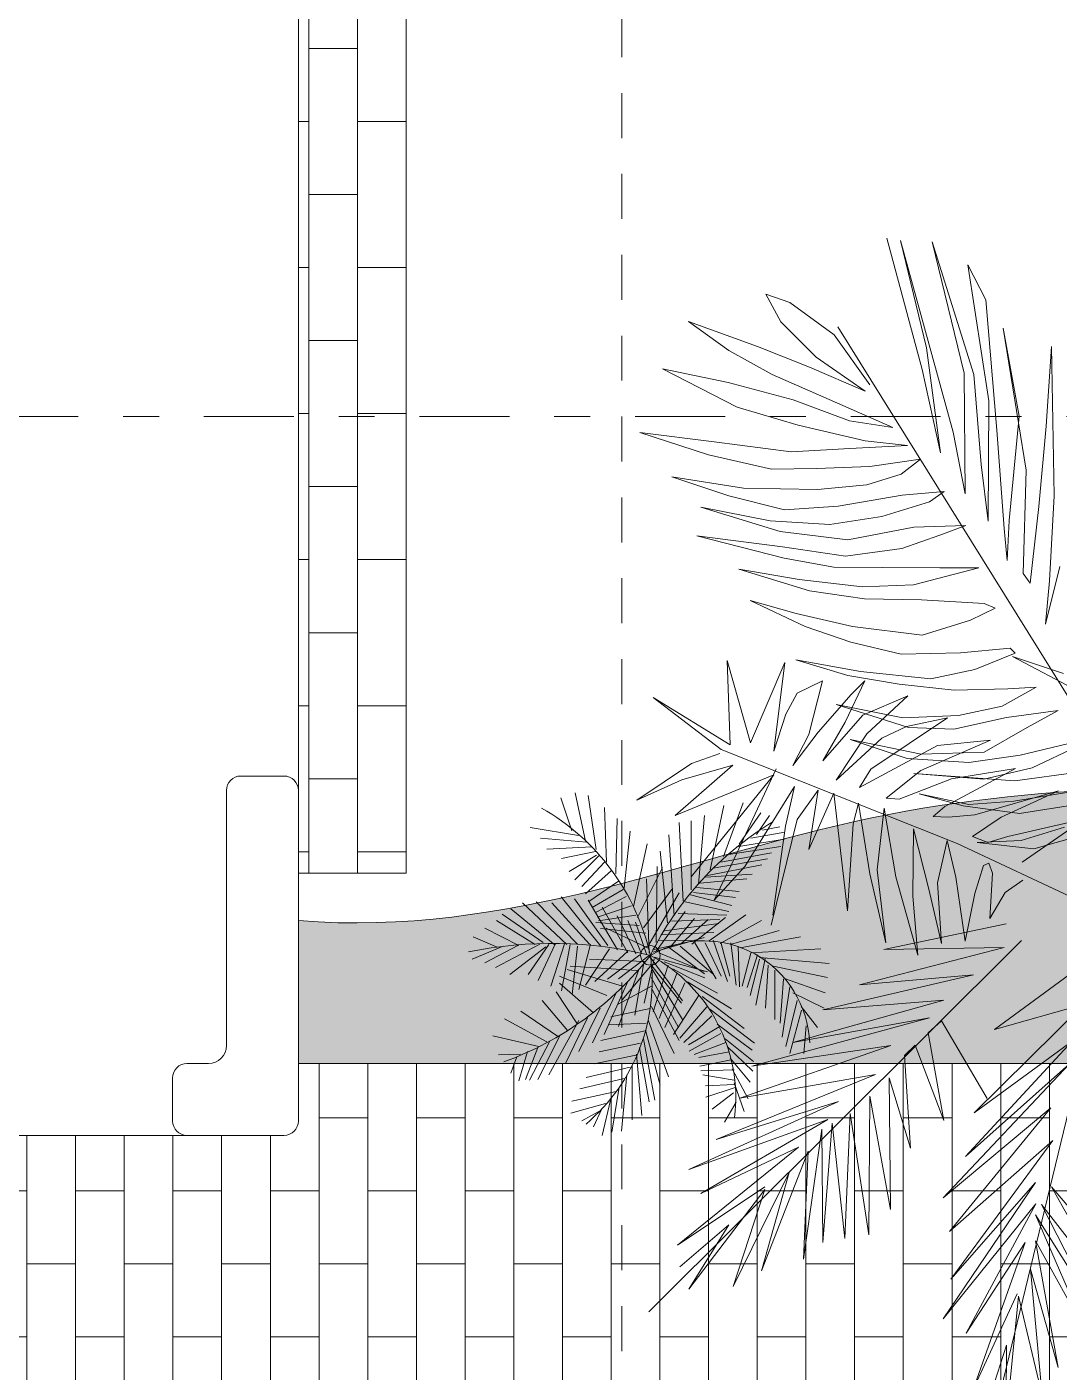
# Model space of a CAD drawing. Header units: metres. Extents: x 8 to 2416, y -346 to 476.
# Drawn here: x 33.796 to 36.668, y 40.295 to 44.038 of the extents above; entities that cross this region are included whole.
import ezdxf

# ---------------------------------------------------------------- set-up
doc = ezdxf.new("R2010")
doc.units = ezdxf.units.M
for name, pattern in [('0', [0]), ('CONTINU', [0]), ('DASHDOT', [1, 0.5, -0.25, 0, -0.25]), ('HIDDEN2', [0.1875, 0.125, -0.0625])]:
    doc.linetypes.add(name, pattern=pattern)
doc.layers.get('0').update_dxf_attribs({"color": 250, "linetype": '0', "lineweight": 20})
for name, color, linetype, lineweight in [('A-SECT-IDEN', 251, 'CONTINU', 9), ('A-WALL', 250, 'Continuous', 20), ('ARBOLES', 86, 'Continuous', 0), ('baños', 140, 'Continuous', 0), ('piso', 253, 'Continuous', 0)]:
    doc.layers.add(name, color=color, linetype=linetype, lineweight=lineweight)
doc.layers.add('grama', color=7, linetype='Continuous', lineweight=0, true_color=0x698c45)
doc.layers.add('Techos 1', color=7, linetype='HIDDEN2', lineweight=9, true_color=0x42391a)
doc.layers.add('hatch piso', color=253, linetype='Continuous', lineweight=0, transparency=0.7)

# ---------------------------------------------------------------- blocks, each defined once
blk = doc.blocks.new('PL BASE 1N NASAS 09')
at = {"layer": 'A-WALL', "transparency": 33554684}
blk.add_line((-115.8711, -46.2498), (-115.9911, -46.2498), dxfattribs=at)
at = {"layer": 'A-WALL'}
for p, q in [((-116.0311, -46.2898), (-116.0311, -46.9998)), ((-115.8311, -46.2898), (-115.8311, -47.2098)), ((-116.0811, -47.0498), (-116.1411, -47.0498)), ((-116.1111, -47.0498), (-116.1011, -47.0498)), ((-116.1811, -47.0898), (-116.1811, -47.2098)), ((-116.1411, -47.2498), (-115.8711, -47.2498))]:
    blk.add_line(p, q, dxfattribs=at)
at = {"layer": 'A-WALL', "transparency": 33554684}
blk.add_arc((-115.9911, -46.2898), 0.04, 90, 180, dxfattribs=at)
at = {"layer": 'A-WALL'}
for centre, radius, start, end in [((-115.8711, -46.2898), 0.04, 360, 90), ((-116.0811, -46.9998), 0.05, 270, 360), ((-116.1411, -47.0898), 0.04, 90, 180), ((-116.1411, -47.2098), 0.04, 180, 270), ((-115.8711, -47.2098), 0.04, 270, 360)]:
    blk.add_arc(centre, radius, start, end, dxfattribs=at)
at = {"layer": 'piso'}
for p, q in [((-115.5311, -46.5205), (-115.5311, -43.8192)), ((-115.8311, -44.0098), (-115.8311, -46.3198)), ((-115.8311, -46.5205), (-115.5311, -46.5205)), ((-115.8311, -47.0498), (-112.0425, -47.0498)), ((-117.2711, -47.2498), (-116.1411, -47.2498))]:
    blk.add_line(p, q, dxfattribs=at)
at = {"layer": 'Techos 1'}
blk.add_line((-114.9311, -42.5497), (-114.9311, -47.9497), dxfattribs=at)
blk = doc.blocks.new('PL MUEBLES 1N NASAS 09')
at = {"layer": 'hatch piso'}
h = blk.add_hatch(dxfattribs=at)
h.set_pattern_fill('AR-BRSTD', color=256, scale=0.002, angle=-90)
h.set_pattern_definition([(270, (-8.74588, 232.01007), (0.1354836, -2e-17), []), (0, (-8.74588, 232.01007), (0.1354836, 0.2032), [0.1354836, -0.1354836])])
edge = h.paths.add_edge_path()
edge.add_line((62.3305, 47.1481), (63.2305, 47.1481))
edge.add_line((63.2305, 47.1481), (63.2305, 48.4481))
edge.add_line((63.2305, 48.4481), (56.5331, 48.4481))
edge.add_line((56.5331, 48.4481), (56.5331, 48.2731))
edge.add_line((56.5331, 48.2731), (56.3831, 48.2731))
edge.add_line((56.3831, 48.2731), (56.3831, 48.4536))
edge.add_line((56.3831, 48.4536), (54.5879, 48.4536))
edge.add_line((54.5879, 48.4536), (54.5879, 46.9481))
edge.add_line((54.5879, 46.9481), (55.8257, 46.9481))
edge.add_arc((55.8755, 46.9973), 0.07, 180, 224.6727, ccw=False)
edge.add_line((55.8055, 46.9973), (55.8055, 47.1073))
edge.add_arc((55.8755, 47.1073), 0.07, 90, 180, ccw=False)
edge.add_line((55.8755, 47.1773), (55.9855, 47.1773))
edge.add_arc((55.9855, 47.1073), 0.07, 0, 90, ccw=False)
edge.add_line((56.0555, 47.1073), (56.0555, 46.9973))
edge.add_arc((55.9855, 46.9973), 0.07, -44.6727, 0, ccw=False)
edge.add_line((56.0353, 46.9481), (59.0257, 46.9481))
edge.add_arc((59.0755, 46.9973), 0.07, 180, 224.6728, ccw=False)
edge.add_line((59.0055, 46.9973), (59.0055, 47.1073))
edge.add_arc((59.0755, 47.1073), 0.07, 90, 180, ccw=False)
edge.add_line((59.0755, 47.1773), (59.1855, 47.1773))
edge.add_arc((59.1855, 47.1073), 0.07, 0, 90, ccw=False)
edge.add_line((59.2555, 47.1073), (59.2555, 46.9973))
edge.add_arc((59.1855, 46.9973), 0.07, -90, 0, ccw=False)
edge.add_line((59.1855, 46.9273), (59.0755, 46.9273))
edge.add_arc((59.0755, 46.9973), 0.07, 229.9948, 270, ccw=False)
edge.add_line((59.0305, 46.9437), (59.0305, 44.972))
edge.add_arc((59.0755, 44.9184), 0.07, 90, 130.0052, ccw=False)
edge.add_line((59.0755, 44.9884), (59.1855, 44.9884))
edge.add_arc((59.1855, 44.9184), 0.07, 0, 90, ccw=False)
edge.add_line((59.2555, 44.9184), (59.2555, 44.8084))
edge.add_arc((59.1855, 44.8084), 0.07, -90, 0, ccw=False)
edge.add_line((59.1855, 44.7384), (59.0755, 44.7384))
edge.add_arc((59.0755, 44.8084), 0.07, 229.9948, 270, ccw=False)
edge.add_line((59.0305, 44.7548), (59.0305, 41.172))
edge.add_arc((59.0755, 41.1184), 0.07, 90, 130.0052, ccw=False)
edge.add_line((59.0755, 41.1884), (59.1855, 41.1884))
edge.add_arc((59.1855, 41.1184), 0.07, 0, 90, ccw=False)
edge.add_line((59.2555, 41.1184), (59.2555, 41.0084))
edge.add_arc((59.1855, 41.0084), 0.07, -90, 0, ccw=False)
edge.add_line((59.1855, 40.9384), (59.0755, 40.9384))
edge.add_arc((59.0755, 41.0084), 0.07, 180, 270, ccw=False)
edge.add_line((59.0055, 41.0084), (59.0055, 41.1184))
edge.add_arc((59.0755, 41.1184), 0.07, 149.8481, 180, ccw=False)
edge.add_line((59.0149, 41.1535), (56.0391, 41.1535))
edge.add_arc((55.9855, 41.1085), 0.07, 0, 40.0052, ccw=False)
edge.add_line((56.0555, 41.1085), (56.0555, 40.9985))
edge.add_arc((55.9855, 40.9985), 0.07, -90, 0, ccw=False)
edge.add_line((55.9855, 40.9285), (55.8755, 40.9285))
edge.add_arc((55.8755, 40.9985), 0.07, 180, 270, ccw=False)
edge.add_line((55.8055, 40.9985), (55.8055, 41.1085))
edge.add_arc((55.8755, 41.1085), 0.07, 139.9948, 180, ccw=False)
edge.add_line((55.8219, 41.1535), (50.4363, 41.1535))
edge.add_arc((50.3827, 41.1085), 0.07, 0, 40.0052, ccw=False)
edge.add_line((50.4527, 41.1085), (50.4527, 40.9985))
edge.add_arc((50.3827, 40.9985), 0.07, -90, 0, ccw=False)
edge.add_line((50.3827, 40.9285), (50.2727, 40.9285))
edge.add_arc((50.2727, 40.9985), 0.07, 180, 270, ccw=False)
edge.add_line((50.2027, 40.9985), (50.2027, 41.1085))
edge.add_arc((50.2727, 41.1085), 0.07, 139.9948, 180, ccw=False)
edge.add_line((50.2191, 41.1535), (46.4305, 41.1535))
edge.add_line((46.4305, 41.1535), (46.4305, 40.9535))
edge.add_line((46.4305, 40.9535), (44.3305, 40.9535))
edge.add_line((44.3305, 40.9535), (44.3305, 39.3536))
edge.add_line((44.3305, 39.3536), (47.8305, 39.3536))
edge.add_line((47.8305, 39.3536), (47.8305, 38.9536))
edge.add_line((47.8305, 38.9536), (62.3305, 38.9536))
edge.add_line((62.3305, 38.9536), (62.3305, 47.1481))
at = {"layer": 'baños'}
blk.add_blockref('PL BASE 1N NASAS 09', (162.2615, 88.2033), dxfattribs=at)
blk = doc.blocks.new('A2')
at = {"layer": 'ARBOLES', "color": 87, "true_color": 0x4f6a34, "extrusion": (-5.08599e-09, -1.37735e-08, 1)}
for p, q in [((624.1, -0.43, 0), (616.23, 28.83, 0)), ((631.02, -14.39, 0), (619.25, 28.25, 0)), ((619.25, 28.25, 0), (625.08, 4.39, 0)), ((635.59, -1.53, 0), (626.3, 27.98, 0)), ((626.3, 27.98, 0), (633.45, -1.28, 0)), ((638.23, 15.1, 0), (634.28, 22.86, 0)), ((634.28, 22.86, 0), (638.96, -7.43, 0)), ((592.6, 10.21, 0), (589.31, 16.32, 0)), ((589.31, 16.32, 0), (594.61, 14.49, 0)), ((640.7, -13.96, 0), (638.23, 15.1, 0)), ((594.61, 14.49, 0), (604.47, 7.25, 0)), ((581.06, 3.77, 0), (572.04, 10.25, 0)), ((572.04, 10.25, 0), (587.45, 4.72, 0)), ((600.52, 2.31, 0), (592.6, 10.21, 0)), ((605.3, 9.05, 0), (657.5, -74.71, 0)), ((604.47, 7.25, 0), (612.46, -3.87, 0)), ((647.25, -22.86, 0), (642.1, 8.73, 0)), ((642.1, 8.73, 0), (645.64, -10.79, 0)), ((590.68, -1.53, 0), (581.06, 3.77, 0)), ((587.45, 4.72, 0), (598.97, 0.1, 0)), ((625.08, 4.39, 0), (628.16, -19.02, 0)), ((652.87, 4.66, 0), (651.66, -13.06, 0)), ((653.48, -28.57, 0), (652.87, 4.66, 0)), ((598.97, 0.1, 0), (611.36, -5.29, 0)), ((611.36, -5.29, 0), (600.52, 2.31, 0)), ((582.9, -8.83, 0), (566.25, -0.31, 0)), ((566.25, -0.31, 0), (580.9, -3.32, 0)), ((606.41, -8.46, 0), (590.68, -1.53, 0)), ((628.16, -19.02, 0), (624.1, -0.43, 0)), ((633.45, -1.28, 0), (633.69, -28.09, 0)), ((637.25, -21.61, 0), (635.59, -1.53, 0)), ((580.9, -3.32, 0), (595.37, -7.22, 0)), ((596.49, -12.83, 0), (582.9, -8.83, 0)), ((595.37, -7.22, 0), (607.94, -11.83, 0)), ((617.55, -13.34, 0), (606.41, -8.46, 0)), ((638.96, -7.43, 0), (638.77, -34.21, 0)), ((607.94, -11.83, 0), (617.55, -13.34, 0)), ((645.64, -10.79, 0), (643.48, -34.02, 0)), ((576.52, -19.4, 0), (561.2, -14.47, 0)), ((561.2, -14.47, 0), (577.76, -16.52, 0)), ((611.39, -16.33, 0), (596.49, -12.83, 0)), ((633.69, -28.09, 0), (631.02, -14.39, 0)), ((642.35, -35.84, 0), (640.7, -13.96, 0)), ((651.66, -13.06, 0), (650.08, -30.92, 0)), ((577.76, -16.52, 0), (594.92, -18.79, 0)), ((607.97, -18, 0), (620.79, -17.36, 0)), ((620.79, -17.36, 0), (611.39, -16.33, 0)), ((590.56, -22.62, 0), (576.52, -19.4, 0)), ((594.92, -18.79, 0), (607.97, -18, 0)), ((623.72, -20.42, 0), (612.47, -22.05, 0)), ((619.4, -23.71, 0), (623.72, -20.42, 0)), ((600.57, -22.48, 0), (590.56, -22.62, 0)), ((612.47, -22.05, 0), (600.57, -22.48, 0)), ((611.77, -26.14, 0), (619.4, -23.71, 0)), ((638.77, -34.21, 0), (637.25, -21.61, 0)), ((646.58, -45.82, 0), (647.25, -22.86, 0)), ((581.06, -28.55, 0), (568.39, -24.33, 0)), ((568.39, -24.33, 0), (584.34, -26.83, 0)), ((584.34, -26.83, 0), (600.76, -27.15, 0)), ((600.76, -27.15, 0), (611.77, -26.14, 0)), ((593.43, -31.65, 0), (581.06, -28.55, 0)), ((619.6, -28.38, 0), (605.36, -30.84, 0)), ((615.13, -33.12, 0), (625.75, -29.86, 0)), ((628.96, -27.59, 0), (619.6, -28.38, 0)), ((625.75, -29.86, 0), (628.96, -27.59, 0)), ((652.4, -47.45, 0), (653.48, -28.57, 0)), ((592.45, -36.48, 0), (574.8, -31.06, 0)), ((574.8, -31.06, 0), (590.27, -34.1, 0)), ((605.36, -30.84, 0), (593.43, -31.65, 0)), ((650.08, -30.92, 0), (648.13, -47.96, 0)), ((590.27, -34.1, 0), (603.55, -34.91, 0)), ((603.55, -34.91, 0), (615.13, -33.12, 0)), ((622.22, -35.52, 0), (607.56, -38.38, 0)), ((633.83, -35.14, 0), (622.22, -35.52, 0)), ((627.98, -37.29, 0), (633.83, -35.14, 0)), ((643.02, -42.96, 0), (642.35, -35.84, 0)), ((643.48, -34.02, 0), (643.02, -42.96, 0)), ((593.33, -42.4, 0), (573.91, -37.44, 0)), ((573.91, -37.44, 0), (593.01, -39.88, 0)), ((607.56, -38.38, 0), (592.45, -36.48, 0)), ((619.59, -40.28, 0), (627.98, -37.29, 0)), ((593.01, -39.88, 0), (607.04, -41.98, 0)), ((607.04, -41.98, 0), (619.59, -40.28, 0)), ((598.98, -49.69, 0), (583.29, -44.89, 0)), ((583.29, -44.89, 0), (596.7, -47.15, 0)), ((604.42, -44.47, 0), (593.33, -42.4, 0)), ((615.2, -44.5, 0), (604.42, -44.47, 0)), ((628.03, -44.58, 0), (615.2, -44.5, 0)), ((622.13, -48.35, 0), (636.69, -44.61, 0)), ((636.69, -44.61, 0), (628.03, -44.58, 0)), ((654.71, -44.29, 0), (651.56, -57.09, 0)), ((596.7, -47.15, 0), (610.77, -48.82, 0)), ((648.13, -47.96, 0), (646.58, -45.82, 0)), ((651.56, -57.09, 0), (652.4, -47.45, 0)), ((611.27, -51.52, 0), (598.98, -49.69, 0)), ((610.77, -48.82, 0), (622.13, -48.35, 0)), ((598.07, -57.61, 0), (585.81, -51.87, 0)), ((585.81, -51.87, 0), (596.07, -54.74, 0)), ((623.94, -51.71, 0), (611.27, -51.52, 0)), ((637.91, -52.5, 0), (623.94, -51.71, 0)), ((634.83, -56.21, 0), (640.32, -53.53, 0)), ((640.32, -53.53, 0), (637.91, -52.5, 0)), ((596.07, -54.74, 0), (608.56, -57.65, 0)), ((624.05, -59.58, 0), (634.83, -56.21, 0)), ((608.2, -61.15, 0), (598.07, -57.61, 0)), ((608.56, -57.65, 0), (624.05, -59.58, 0)), ((619.38, -63.81, 0), (608.2, -61.15, 0)), ((643.65, -62.49, 0), (632.64, -63.5, 0)), ((644.75, -63.59, 0), (643.65, -62.49, 0)), ((581.31, -83.95, 0), (580.69, -65.22, 0)), ((580.69, -65.22, 0), (585.87, -83.56, 0)), ((585.87, -83.56, 0), (593.52, -65.64, 0)), ((593.52, -65.64, 0), (591.09, -85.4, 0)), ((607.52, -68.57, 0), (595.98, -65.06, 0)), ((595.98, -65.06, 0), (610.37, -67.69, 0)), ((632.64, -63.5, 0), (619.38, -63.81, 0)), ((635.84, -67.22, 0), (644.75, -63.59, 0)), ((659.1, -72.18, 0), (644.22, -64.35, 0)), ((644.22, -64.35, 0), (655.56, -68.14, 0)), ((618.93, -70.51, 0), (607.52, -68.57, 0)), ((610.37, -67.69, 0), (626, -69.26, 0)), ((626, -69.26, 0), (635.84, -67.22, 0)), ((596.26, -72.49, 0), (601.88, -69.74, 0)), ((601.88, -69.74, 0), (598.85, -81.65, 0)), ((611.3, -69.77, 0), (606.97, -78.92, 0)), ((608.3, -72.79, 0), (611.3, -69.77, 0)), ((631.2, -71.78, 0), (618.93, -70.51, 0)), ((643.16, -71.54, 0), (631.2, -71.78, 0)), ((641.87, -75.37, 0), (649.47, -71.12, 0)), ((649.47, -71.12, 0), (643.16, -71.54, 0)), ((579.32, -84.99, 0), (564.18, -73.43, 0)), ((564.18, -73.43, 0), (581.31, -83.95, 0)), ((593.74, -77.19, 0), (596.26, -72.49, 0)), ((600.94, -81.14, 0), (608.3, -72.79, 0)), ((610.9, -77.36, 0), (620.86, -73.09, 0)), ((620.86, -73.09, 0), (611.78, -81.55, 0)), ((591.09, -85.4, 0), (593.74, -77.19, 0)), ((601.97, -87.53, 0), (610.9, -77.36, 0)), ((621.07, -80.11, 0), (604.93, -75.02, 0)), ((604.93, -75.02, 0), (619.77, -77.94, 0)), ((619.77, -77.94, 0), (632.14, -77.45, 0)), ((632.14, -77.45, 0), (641.87, -75.37, 0)), ((654.38, -76.33, 0), (642.89, -77.87, 0)), ((647.46, -80.15, 0), (654.38, -76.33, 0)), ((606.97, -78.92, 0), (601.97, -87.53, 0)), ((629.74, -77.94, 0), (612.69, -89.4, 0)), ((615.07, -82.49, 0), (620.57, -79.89, 0)), ((620.57, -79.89, 0), (629.74, -77.94, 0)), ((631.1, -80.53, 0), (621.07, -80.11, 0)), ((642.89, -77.87, 0), (631.1, -80.53, 0)), ((637.86, -85.6, 0), (647.46, -80.15, 0)), ((595.27, -88.56, 0), (600.94, -81.14, 0)), ((598.85, -81.65, 0), (595.27, -88.56, 0)), ((611.78, -81.55, 0), (604.94, -91.88, 0)), ((604.94, -91.88, 0), (615.07, -82.49, 0)), ((620.71, -87, 0), (608.03, -82.79, 0)), ((608.03, -82.79, 0), (623.85, -86.07, 0)), ((639.29, -82.95, 0), (623.79, -89.7, 0)), ((627.47, -84.1, 0), (639.29, -82.95, 0)), ((656.76, -83.66, 0), (645.87, -86.27, 0)), ((579.06, -85.89, 0), (572.77, -88.11, 0)), ((631.89, -105.95, 0), (579.32, -84.99, 0)), ((610.17, -93.47, 0), (627.47, -84.1, 0)), ((623.85, -86.07, 0), (637.86, -85.6, 0)), ((645.87, -86.27, 0), (634.45, -87.95, 0)), ((648.57, -89.08, 0), (658.62, -84.36, 0)), ((572.77, -88.11, 0), (560.59, -96.29, 0)), ((581.93, -88.51, 0), (569.07, -99.72, 0)), ((570.55, -91.77, 0), (581.93, -88.51, 0)), ((591.61, -89.33, 0), (581.74, -110.5, 0)), ((612.69, -89.4, 0), (610.17, -93.47, 0)), ((623.79, -89.7, 0), (616.07, -95.84, 0)), ((634.45, -87.95, 0), (620.71, -87, 0)), ((644.88, -89.25, 0), (629.15, -97.72, 0)), ((630.63, -91.55, 0), (644.88, -89.25, 0)), ((637.82, -91.62, 0), (648.57, -89.08, 0)), ((560.59, -96.29, 0), (570.55, -91.77, 0)), ((569.07, -99.72, 0), (591.08, -90.64, 0)), ((591.08, -90.64, 0), (572.68, -113.34, 0)), ((618.95, -96.11, 0), (630.63, -91.55, 0)), ((644.68, -91.97, 0), (622.23, -90.38, 0)), ((622.23, -90.38, 0), (637.82, -91.62, 0)), ((658.87, -90.05, 0), (644.68, -91.97, 0)), ((584.62, -111.03, 0), (595.67, -93.27, 0)), ((595.67, -93.27, 0), (593.66, -102.05, 0)), ((596.28, -100.6, 0), (600.9, -94.07, 0)), ((600.9, -94.07, 0), (598.87, -107.3, 0)), ((598.87, -107.3, 0), (604.41, -94.76, 0)), ((604.41, -94.76, 0), (607.46, -120.94, 0)), ((633.21, -97.59, 0), (623.45, -94.87, 0)), ((623.45, -94.87, 0), (634.47, -97.23, 0)), ((635.83, -99.57, 0), (654.43, -94.25, 0)), ((654.43, -94.25, 0), (641.7, -100.11, 0)), ((644.52, -96.54, 0), (657.21, -94.45, 0)), ((608.72, -101.58, 0), (609.9, -96.98, 0)), ((609.9, -96.98, 0), (612.46, -112.69, 0)), ((614.04, -111.8, 0), (615.65, -98.05, 0)), ((615.65, -98.05, 0), (618.22, -113.38, 0)), ((616.07, -95.84, 0), (618.95, -96.11, 0)), ((629.15, -97.72, 0), (626.52, -99.91, 0)), ((645.74, -99.24, 0), (633.21, -97.59, 0)), ((634.47, -97.23, 0), (644.52, -96.54, 0)), ((659.41, -97.08, 0), (645.74, -99.24, 0)), ((590.44, -124.13, 0), (596.28, -100.6, 0)), ((607.46, -120.94, 0), (608.72, -101.58, 0)), ((626.52, -99.91, 0), (629.93, -100.08, 0)), ((629.93, -100.08, 0), (635.83, -99.57, 0)), ((641.7, -100.11, 0), (635.29, -104.39, 0)), ((643.14, -104.42, 0), (660.28, -100.44, 0)), ((660.28, -100.44, 0), (646.38, -110.07, 0)), ((593.66, -102.05, 0), (590.86, -121.93, 0)), ((622.02, -117.69, 0), (622.18, -102.67, 0)), ((622.18, -102.67, 0), (625.54, -116.14, 0)), ((635.29, -104.39, 0), (638.69, -105.71, 0)), ((638.69, -105.71, 0), (643.14, -104.42, 0)), ((646.11, -105.25, 0), (655.77, -102.3, 0)), ((658.92, -104.33, 0), (648.91, -107.15, 0)), ((627.52, -114.72, 0), (629.65, -105.31, 0)), ((629.65, -105.31, 0), (631.6, -113.43, 0)), ((659.41, -118.89, 0), (631.89, -105.95, 0)), ((636.29, -105.75, 0), (646.11, -105.25, 0)), ((648.91, -107.15, 0), (636.29, -105.75, 0)), ((581.74, -110.5, 0), (577.79, -118.59, 0)), ((637.74, -110.83, 0), (638.94, -110.31, 0)), ((638.94, -110.31, 0), (639.72, -112.52, 0)), ((577.79, -118.59, 0), (584.62, -111.03, 0)), ((612.46, -112.69, 0), (615.96, -128.03, 0)), ((615.96, -128.03, 0), (614.04, -111.8, 0)), ((618.22, -113.38, 0), (623.13, -130.78, 0)), ((631.6, -113.43, 0), (633.65, -127.68, 0)), ((635.78, -117.1, 0), (637.74, -110.83, 0)), ((639.72, -112.52, 0), (639.16, -122.61, 0)), ((625.54, -116.14, 0), (628.37, -128.18, 0)), ((628.37, -128.18, 0), (627.52, -114.72, 0)), ((642.58, -116.87, 0), (646.51, -114.11, 0)), ((623.13, -130.78, 0), (622.02, -117.69, 0)), ((633.65, -127.68, 0), (635.78, -117.1, 0)), ((639.16, -122.61, 0), (642.58, -116.87, 0)), ((615.53, -129.51, 0), (642.79, -123.81, 0)), ((563.23, -210.17, 0), (646.2, -127.56, 0)), ((610.17, -137.43, 0), (642.34, -129.12, 0)), ((642.34, -129.12, 0), (615.53, -129.51, 0)), ((637.74, -243.42, 0), (665.32, -129.63, 0)), ((640.19, -147.32, 0), (659.1, -133.47, 0)), ((601.97, -142.98, 0), (635.49, -135.15, 0)), ((635.49, -135.15, 0), (610.17, -137.43, 0)), ((595.27, -150.26, 0), (628.91, -140.79, 0)), ((628.91, -140.79, 0), (601.97, -142.98, 0)), ((635.67, -165.89, 0), (660.16, -141.7, 0)), ((660.16, -141.7, 0), (640.19, -147.32, 0)), ((586.17, -155.5, 0), (625.75, -144.76, 0)), ((625.75, -144.76, 0), (595.27, -150.26, 0)), ((625.45, -148.09, 0), (628.39, -145.4, 0)), ((628.39, -145.4, 0), (638.55, -162.7, 0)), ((628.89, -167.63, 0), (625.45, -148.09, 0)), ((583.48, -162.6, 0), (617.11, -150.94, 0)), ((617.11, -150.94, 0), (586.17, -155.5, 0)), ((620.18, -153.11, 0), (622.56, -150.81, 0)), ((622.56, -150.81, 0), (628.89, -167.63, 0)), ((633.75, -175.6, 0), (657.5, -149.95, 0)), ((657.5, -149.95, 0), (635.67, -165.89, 0)), ((621.52, -173.78, 0), (620.18, -153.11, 0)), ((628.73, -184.82, 0), (656.87, -154.98, 0)), ((656.87, -154.98, 0), (633.75, -175.6, 0)), ((578.2, -171.81, 0), (613.66, -157.4, 0)), ((613.66, -157.4, 0), (583.48, -162.6, 0)), ((617.04, -187.42, 0), (616.76, -158.07, 0)), ((616.76, -158.07, 0), (621.52, -173.78, 0)), ((572.12, -178.5, 0), (605.49, -163.35, 0)), ((605.49, -163.35, 0), (578.2, -171.81, 0)), ((612.19, -193.06, 0), (612.46, -162.16, 0)), ((612.46, -162.16, 0), (617.04, -187.42, 0)), ((603.08, -167.41, 0), (572.12, -178.5, 0)), ((574.82, -183.87, 0), (603.08, -167.41, 0)), ((606.9, -193.86, 0), (608.05, -166.02, 0)), ((608.05, -166.02, 0), (612.19, -193.06, 0)), ((652.73, -164.76, 0), (628.73, -184.82, 0)), ((630.15, -192.28, 0), (652.73, -164.76, 0)), ((597.66, -198.46, 0), (601.76, -169.5, 0)), ((601.76, -169.5, 0), (601.98, -194.77, 0)), ((601.98, -194.77, 0), (604.05, -168.23, 0)), ((604.05, -168.23, 0), (606.9, -193.86, 0)), ((569.6, -195.38, 0), (596.58, -173.56, 0)), ((596.58, -173.56, 0), (574.82, -183.87, 0)), ((653.17, -172.08, 0), (630.15, -192.28, 0)), ((630.45, -202.89, 0), (653.17, -172.08, 0)), ((588.29, -201.05, 0), (598.74, -174.43, 0)), ((598.74, -174.43, 0), (597.66, -198.46, 0)), ((582, -204.52, 0), (594.51, -179.19, 0)), ((594.51, -179.19, 0), (588.29, -201.05, 0)), ((589.08, -182.38, 0), (569.6, -195.38, 0)), ((628.77, -211.77, 0), (649.31, -181.42, 0)), ((649.31, -181.42, 0), (630.45, -202.89, 0)), ((666.45, -206.7, 0), (652.89, -182.36, 0)), ((652.89, -182.36, 0), (670.55, -203.25, 0)), ((572.15, -205.18, 0), (589.07, -182.97, 0)), ((589.07, -182.97, 0), (582, -204.52, 0)), ((649.38, -186.14, 0), (628.77, -211.77, 0)), ((633.88, -214.94, 0), (649.38, -186.14, 0)), ((660.98, -215.44, 0), (649.34, -188.61, 0)), ((649.34, -188.61, 0), (662.73, -210.04, 0)), ((662.73, -210.04, 0), (650.63, -186.33, 0)), ((650.63, -186.33, 0), (666.45, -206.7, 0)), ((570.16, -200.17, 0), (581.08, -190.86, 0)), ((581.08, -190.86, 0), (572.15, -205.18, 0)), ((654.34, -222.55, 0), (649.34, -194.4, 0)), ((649.34, -194.4, 0), (660.98, -215.44, 0)), ((647.04, -194.78, 0), (633.88, -214.94, 0)), ((635.44, -227.48, 0), (647.04, -194.78, 0)), ((650.79, -228.8, 0), (648.23, -200.66, 0)), ((648.23, -200.66, 0), (654.34, -222.55, 0)), ((645.26, -206.22, 0), (635.44, -227.48, 0)), ((642.74, -234.51, 0), (645.56, -206.73, 0)), ((645.56, -206.73, 0), (650.79, -228.8, 0)), ((638.42, -231.27, 0), (642.87, -217.63, 0)), ((642.87, -217.63, 0), (642.74, -234.51, 0))]:
    blk.add_line(p, q, dxfattribs=at)
blk = doc.blocks.new('arbol4')
at = {"layer": 'ARBOLES', "color": 252, "true_color": 0x8da178}
for p, q in [((1294.1057, 72.2892), (1294.0831, 72.3873)), ((1294.0817, 72.3133), (1294.059, 72.3631)), ((1294.1298, 72.253), (1294.11, 72.3782)), ((1294.151, 72.2182), (1294.1369, 72.3752)), ((1294.4554, 72.2949), (1294.4229, 72.3504)), ((1294.0916, 72.2982), (1293.9954, 72.3254)), ((1294.0803, 72.3164), (1294.0265, 72.3465)), ((1294.1666, 72.1926), (1294.1666, 72.3435)), ((1294.1779, 72.1609), (1294.1935, 72.3314)), ((1294.4481, 72.269), (1294.389, 72.3136)), ((1294.4499, 72.2407), (1294.4774, 72.3207)), ((1294.1213, 72.265), (1293.9982, 72.2922)), ((1294.1864, 72.1428), (1294.2133, 72.2937)), ((1294.1977, 72.1186), (1294.2288, 72.2892)), ((1294.4526, 72.254), (1294.3716, 72.2805)), ((1294.4446, 72.2018), (1294.4886, 72.2856)), ((1294.1439, 72.2288), (1294.0208, 72.2575)), ((1294.2034, 72.0945), (1294.2444, 72.2469)), ((1294.4511, 72.2457), (1294.3698, 72.2491)), ((1294.4389, 72.1719), (1294.4946, 72.2391)), ((1293.8454, 72.1684), (1293.8284, 72.2137)), ((1293.8751, 72.1533), (1293.851, 72.2348)), ((1293.9034, 72.1428), (1293.8694, 72.2318)), ((1293.9373, 72.1246), (1293.8807, 72.2333)), ((1293.9671, 72.1065), (1293.9034, 72.2318)), ((1294.018, 72.0673), (1293.9345, 72.2182)), ((1294.1609, 72.1971), (1294.0378, 72.2258)), ((1294.2104, 72.0658), (1294.267, 72.2243)), ((1294.4502, 72.2041), (1294.3575, 72.2074)), ((1294.4498, 72.233), (1294.3626, 72.2187)), ((1294.4309, 72.1396), (1294.5022, 72.2085)), ((1294.0421, 72.0597), (1293.9812, 72.185)), ((1294.1765, 72.1639), (1294.0604, 72.188)), ((1294.4364, 72.1541), (1294.3517, 72.1699)), ((1294.442, 72.1763), (1294.3548, 72.1941)), ((1294.4248, 72.1187), (1294.5035, 72.1815)), ((1293.9062, 72.1397), (1293.7788, 72.1096)), ((1293.8553, 72.1609), (1293.7944, 72.1624)), ((1293.9288, 72.1262), (1293.8114, 72.0628)), ((1294.0774, 72.0326), (1294.018, 72.1533)), ((1294.1213, 71.9903), (1294.0562, 72.1292)), ((1294.1892, 72.1307), (1294.0746, 72.1548)), ((1294.2203, 72.028), (1294.2826, 72.1594)), ((1294.3875, 72.0545), (1294.3099, 72.1283)), ((1294.4098, 72.0836), (1294.3234, 72.1353)), ((1294.4132, 72.1033), (1294.3245, 72.1526)), ((1294.4271, 72.1289), (1294.3388, 72.1615)), ((1294.3822, 72.0356), (1294.5063, 72.1307)), ((1294.4025, 72.0775), (1294.5002, 72.1496)), ((1294.6251, 72.0114), (1294.5939, 72.1397)), ((1294.6378, 72.0386), (1294.6052, 72.1594)), ((1294.6505, 72.0824), (1294.6435, 72.1594)), ((1293.9586, 72.1111), (1293.8567, 72.0416)), ((1293.9869, 72.096), (1293.9161, 72.0114)), ((1294.202, 72.096), (1294.0788, 72.1231)), ((1294.1538, 71.9586), (1294.0887, 72.1065)), ((1294.2218, 71.9812), (1294.2968, 72.1231)), ((1294.3527, 71.996), (1294.2816, 72.106)), ((1294.3735, 72.0289), (1294.2987, 72.116)), ((1294.3606, 72.0007), (1294.4774, 72.0898)), ((1294.6052, 71.9737), (1294.584, 72.1141)), ((1294.0137, 72.0779), (1293.9543, 71.9873)), ((1294.2048, 72.0748), (1294.1001, 72.0794)), ((1294.2161, 72.0341), (1294.1071, 72.0567)), ((1294.185, 71.9254), (1294.1284, 72.0839)), ((1294.1991, 71.9073), (1294.1737, 72.0522)), ((1294.2189, 71.948), (1294.2953, 72.0869)), ((1294.2189, 71.9194), (1294.3067, 72.0643)), ((1294.2905, 71.9368), (1294.2409, 72.0618)), ((1294.3125, 71.9627), (1294.2568, 72.0867)), ((1294.5628, 71.9269), (1294.5628, 72.0643)), ((1294.5869, 71.9526), (1294.5784, 72.0748)), ((1294.6364, 72.028), (1294.6817, 72.0869)), ((1294.059, 72.0462), (1293.9642, 71.9631)), ((1294.2203, 71.9722), (1294.127, 72.022)), ((1294.2274, 71.8957), (1294.1998, 72.019)), ((1294.2175, 71.9103), (1294.3038, 72.019)), ((1294.266, 71.913), (1294.2243, 72.0428)), ((1294.3202, 71.9597), (1294.443, 72.0345)), ((1294.5359, 71.8952), (1294.5104, 72.025)), ((1294.5444, 71.9133), (1294.5373, 72.0326)), ((1294.6137, 71.9903), (1294.7001, 72.0326)), ((1294.0958, 71.9979), (1293.9642, 71.9435)), ((1293.9939, 71.856), (1293.9699, 71.9843)), ((1294.0137, 71.8605), (1293.9996, 71.9948)), ((1294.0505, 71.8545), (1294.018, 71.9812)), ((1294.2175, 71.9163), (1294.1383, 72.0099)), ((1294.2161, 71.8907), (1294.3067, 72.0129)), ((1294.2797, 71.9233), (1294.4037, 71.9909)), ((1294.5203, 71.8967), (1294.4949, 71.9979)), ((1294.5869, 71.9496), (1294.7029, 71.9903)), ((1293.926, 71.862), (1293.8255, 71.939)), ((1293.9345, 71.856), (1293.8765, 71.939)), ((1293.9515, 71.8545), (1293.9048, 71.9556)), ((1293.9784, 71.8514), (1293.9402, 71.9722)), ((1294.1397, 71.9722), (1293.9854, 71.9254)), ((1294.1029, 71.868), (1294.0364, 71.9692)), ((1294.1538, 71.8741), (1294.0619, 71.9586)), ((1294.1878, 71.8846), (1294.0972, 71.9526)), ((1294.2133, 71.8862), (1294.1284, 71.9511)), ((1294.255, 71.904), (1294.3687, 71.949)), ((1294.3406, 71.8514), (1294.4001, 71.9511)), ((1294.3689, 71.8514), (1294.4142, 71.9435)), ((1294.3916, 71.8439), (1294.4312, 71.9586)), ((1294.4142, 71.8529), (1294.4383, 71.9435)), ((1294.4411, 71.8514), (1294.4553, 71.9692)), ((1294.4609, 71.8605), (1294.4652, 71.9737)), ((1294.4963, 71.8801), (1294.4722, 71.9722)), ((1294.5147, 71.8846), (1294.4864, 71.9752)), ((1294.5586, 71.9163), (1294.71, 71.948)), ((1293.8496, 71.8575), (1293.7562, 71.9073)), ((1293.909, 71.8545), (1293.7859, 71.9194)), ((1294.1793, 71.9284), (1293.9939, 71.9163)), ((1294.2005, 71.9028), (1294.0477, 71.8967)), ((1294.2276, 71.8912), (1294.3757, 71.932)), ((1294.2402, 71.8786), (1294.3661, 71.9314)), ((1294.2699, 71.865), (1294.3675, 71.9375)), ((1294.2996, 71.8605), (1294.3902, 71.9375)), ((1294.5203, 71.8922), (1294.7142, 71.9088)), ((1293.8071, 71.8605), (1293.7208, 71.8967)), ((1293.7902, 71.8635), (1293.7237, 71.8348)), ((1294.1255, 71.8711), (1294.0435, 71.7322)), ((1294.1538, 71.8786), (1294.0831, 71.7518)), ((1294.2107, 71.8656), (1294.0938, 71.8105)), ((1294.1765, 71.8816), (1294.1241, 71.776)), ((1294.192, 71.8816), (1294.1538, 71.7895)), ((1294.2062, 71.8831), (1294.1751, 71.7941)), ((1294.2133, 71.8801), (1294.2062, 71.6733)), ((1294.2246, 71.8771), (1294.3661, 71.8363)), ((1294.2274, 71.8695), (1294.3477, 71.8424)), ((1294.2331, 71.8741), (1294.3137, 71.7639)), ((1294.4666, 71.865), (1294.635, 71.8348)), ((1294.4963, 71.8786), (1294.6916, 71.868)), ((1293.851, 71.859), (1293.7562, 71.8107)), ((1293.8963, 71.856), (1293.7888, 71.7895)), ((1293.9189, 71.8499), (1293.8043, 71.7714)), ((1293.9515, 71.8575), (1293.8284, 71.7563)), ((1293.984, 71.856), (1293.8609, 71.7397)), ((1294.0137, 71.8545), (1293.8991, 71.7367)), ((1294.0477, 71.8545), (1293.943, 71.7397)), ((1294.0788, 71.8605), (1293.9685, 71.7231)), ((1294.0987, 71.859), (1294.0053, 71.7292)), ((1294.2101, 71.8611), (1294.2966, 71.7117)), ((1294.2331, 71.8499), (1294.2359, 71.6386)), ((1294.2387, 71.8439), (1294.3675, 71.8454)), ((1294.2458, 71.8288), (1294.393, 71.8228)), ((1294.2727, 71.862), (1294.3392, 71.7835)), ((1294.2996, 71.856), (1294.3774, 71.7865)), ((1294.3321, 71.8545), (1294.4255, 71.7805)), ((1294.3803, 71.8454), (1294.4821, 71.7729)), ((1294.4114, 71.8529), (1294.526, 71.7895)), ((1294.4425, 71.8545), (1294.5755, 71.8167)), ((1294.1856, 71.8034), (1294.0647, 71.7944)), ((1294.1762, 71.7741), (1294.0727, 71.7903)), ((1294.2039, 71.8239), (1294.0782, 71.811)), ((1294.1978, 71.8094), (1294.2781, 71.7003)), ((1294.2642, 71.7956), (1294.2444, 71.5963)), ((1294.2557, 71.8182), (1294.4071, 71.7971)), ((1294.277, 71.7911), (1294.41, 71.7865)), ((1294.1414, 71.7025), (1294.0551, 71.753)), ((1294.1497, 71.7227), (1294.064, 71.7671)), ((1294.1644, 71.7483), (1294.07, 71.78)), ((1294.1814, 71.7811), (1294.2506, 71.6414)), ((1294.2826, 71.776), (1294.2685, 71.551)), ((1294.2939, 71.7699), (1294.4298, 71.7745)), ((1294.3137, 71.7367), (1294.4354, 71.7639)), ((1294.1091, 71.6503), (1294.0359, 71.7144)), ((1294.1285, 71.6798), (1294.0458, 71.7359)), ((1294.1703, 71.7505), (1294.208, 71.5753)), ((1294.3081, 71.7352), (1294.2968, 71.5163)), ((1294.3251, 71.7171), (1294.4439, 71.7473)), ((1294.3364, 71.7111), (1294.4538, 71.7246)), ((1294.089, 71.627), (1294.0263, 71.6943)), ((1294.1438, 71.6991), (1294.1607, 71.5403)), ((1294.3307, 71.7035), (1294.3307, 71.5118)), ((1294.3449, 71.6975), (1294.4637, 71.708)), ((1294.3505, 71.6884), (1294.3675, 71.4967)), ((1294.3548, 71.6854), (1294.485, 71.6733)), ((1294.0665, 71.607), (1293.9911, 71.6531)), ((1294.0751, 71.6074), (1294.0068, 71.6755)), ((1294.1203, 71.6595), (1294.1249, 71.5053)), ((1294.5005, 71.6597), (1294.3703, 71.6688)), ((1294.376, 71.6643), (1294.5274, 71.6341)), ((1294.3831, 71.6477), (1294.4213, 71.4695)), ((1294.3916, 71.6431), (1294.543, 71.6175)), ((1294.0638, 71.5967), (1293.9693, 71.6163)), ((1294.0946, 71.6263), (1294.0896, 71.4747)), ((1294.4128, 71.6265), (1294.5543, 71.6009)), ((1294.4199, 71.6114), (1294.4751, 71.462)), ((1294.434, 71.6054), (1294.5798, 71.5827)), ((1294.0391, 71.5709), (1293.9107, 71.5599)), ((1294.0536, 71.5843), (1293.929, 71.591)), ((1294.0359, 71.5683), (1294.0074, 71.4335)), ((1294.066, 71.5919), (1294.044, 71.441)), ((1294.4567, 71.5843), (1294.5897, 71.5631)), ((1294.4637, 71.5767), (1294.5246, 71.4892)), ((1294.0168, 71.5525), (1293.8827, 71.53)), ((1293.998, 71.5396), (1293.9678, 71.4476)), ((1294.4963, 71.5601), (1294.5911, 71.5435)), ((1294.5119, 71.5495), (1294.5486, 71.4967)), ((1294.5288, 71.5375), (1294.5769, 71.5284))]:
    blk.add_line(p, q, dxfattribs=at)
blk.add_circle((1294.2168, 71.886), 0.0272, dxfattribs=at)
for centre, radius, start, end in [((1293.7028, 71.9589), 0.5191, 351.935, 49.7903), ((1294.0057, 72.282), 0.4487, 298.0575, 7.0723), ((1293.5024, 71.3319), 0.9041, 37.8019, 70.1579), ((1294.3655, 72.1407), 0.2949, 239.7144, 357.8335), ((1293.9421, 73.0073), 1.1544, 258.4255, 283.7644), ((1293.602, 72.0232), 0.6299, 299.7081, 347.4206), ((1295.0272, 72.287), 0.9041, 206.3271, 238.6831)]:
    blk.add_arc(centre, radius, start, end, dxfattribs=at)

msp = doc.modelspace()

# ---------------------------------------------------------------- hatches: boundary and pattern name
at = {"layer": 'grama', "transparency": 33554495}
h = msp.add_hatch(color=256, dxfattribs=at)
h.dxf.hatch_style = 1
edge = h.paths.add_edge_path()
edge.add_spline(control_points=[(39.5397, 41.1535), (39.3627, 41.4147), (38.9694, 41.9932), (37.6599, 41.9071), (36.4221, 41.9506), (35.6888, 41.7161), (35.4516, 41.6548)], knot_values=[0.544961, 0.544961, 0.544961, 0.544961, 1.473858, 2.473858, 3.473858, 3.928897, 3.928897, 3.928897, 3.928897], degree=3, periodic=0)
edge.add_line((35.4516, 41.6548), (35.4516, 41.1535))
edge.add_line((35.4516, 41.1535), (38.3401, 41.1535))
edge.add_arc((38.3938, 41.1085), 0.07, 90, 139.9948, ccw=False)
edge.add_line((38.3938, 41.1785), (38.5038, 41.1785))
edge.add_arc((38.5038, 41.1085), 0.07, 40.0052, 90, ccw=False)
edge.add_line((38.5574, 41.1535), (39.5397, 41.1535))
edge = h.paths.add_edge_path()
edge.add_spline(control_points=[(35.4516, 41.6548), (35.1674, 41.5814), (34.872, 41.5254), (34.5516, 41.5511)], knot_values=[0, 0, 0, 0, 0.544961, 0.544961, 0.544961, 0.544961], degree=3, periodic=0)
edge.add_line((34.5516, 41.5511), (34.5516, 41.1535))
edge.add_line((34.5516, 41.1535), (35.4516, 41.1535))
edge.add_line((35.4516, 41.1535), (35.4516, 41.6548))
at = {"layer": 'hatch piso'}
h = msp.add_hatch(dxfattribs=at)
h.set_pattern_fill('AR-BRSTD', color=256, scale=0.002, angle=-90)
h.set_pattern_definition([(270, (34.85155, 44.38412), (0.1354836, -2e-17), []), (0, (34.85155, 44.38412), (0.135484, 0.2032), [0.135484, -0.135484])])
h.paths.add_polyline_path([(34.5516, 44.3841), (34.8516, 44.3841), (34.8516, 41.6828), (34.5516, 41.6828)])

# ---------------------------------------------------------------- linework, layer by layer
msp.add_open_spline([(34.5516, 41.5511), (35.1395, 41.5038), (36.1474, 41.9603), (37.6599, 41.9071), (38.9694, 41.9932), (39.3627, 41.4147), (39.5397, 41.1535)], degree=3, knots=[0, 0, 0, 0, 1, 2, 3, 3.928897, 3.928897, 3.928897, 3.928897])
at = {"layer": 'A-SECT-IDEN', "linetype": 'DASHDOT', "ltscale": 0.5}
msp.add_line((73.5387, 42.9535), (23.8826, 42.9535), dxfattribs=at)

# ---------------------------------------------------------------- block references
msp.add_blockref('PL MUEBLES 1N NASAS 09', (-11.8789, 0))
at = {"layer": 'ARBOLES', "xscale": 0.0125, "yscale": 0.0125, "zscale": 0.0125}
msp.add_blockref('A2', (28.4862, 43.09, 0), dxfattribs=at)
at = {"layer": 'ARBOLES', "xscale": -1, "rotation": 180}
msp.add_blockref('arbol4', (-1258.6859, 113.3405, 0), dxfattribs=at)

doc.saveas('drawing.dxf')
